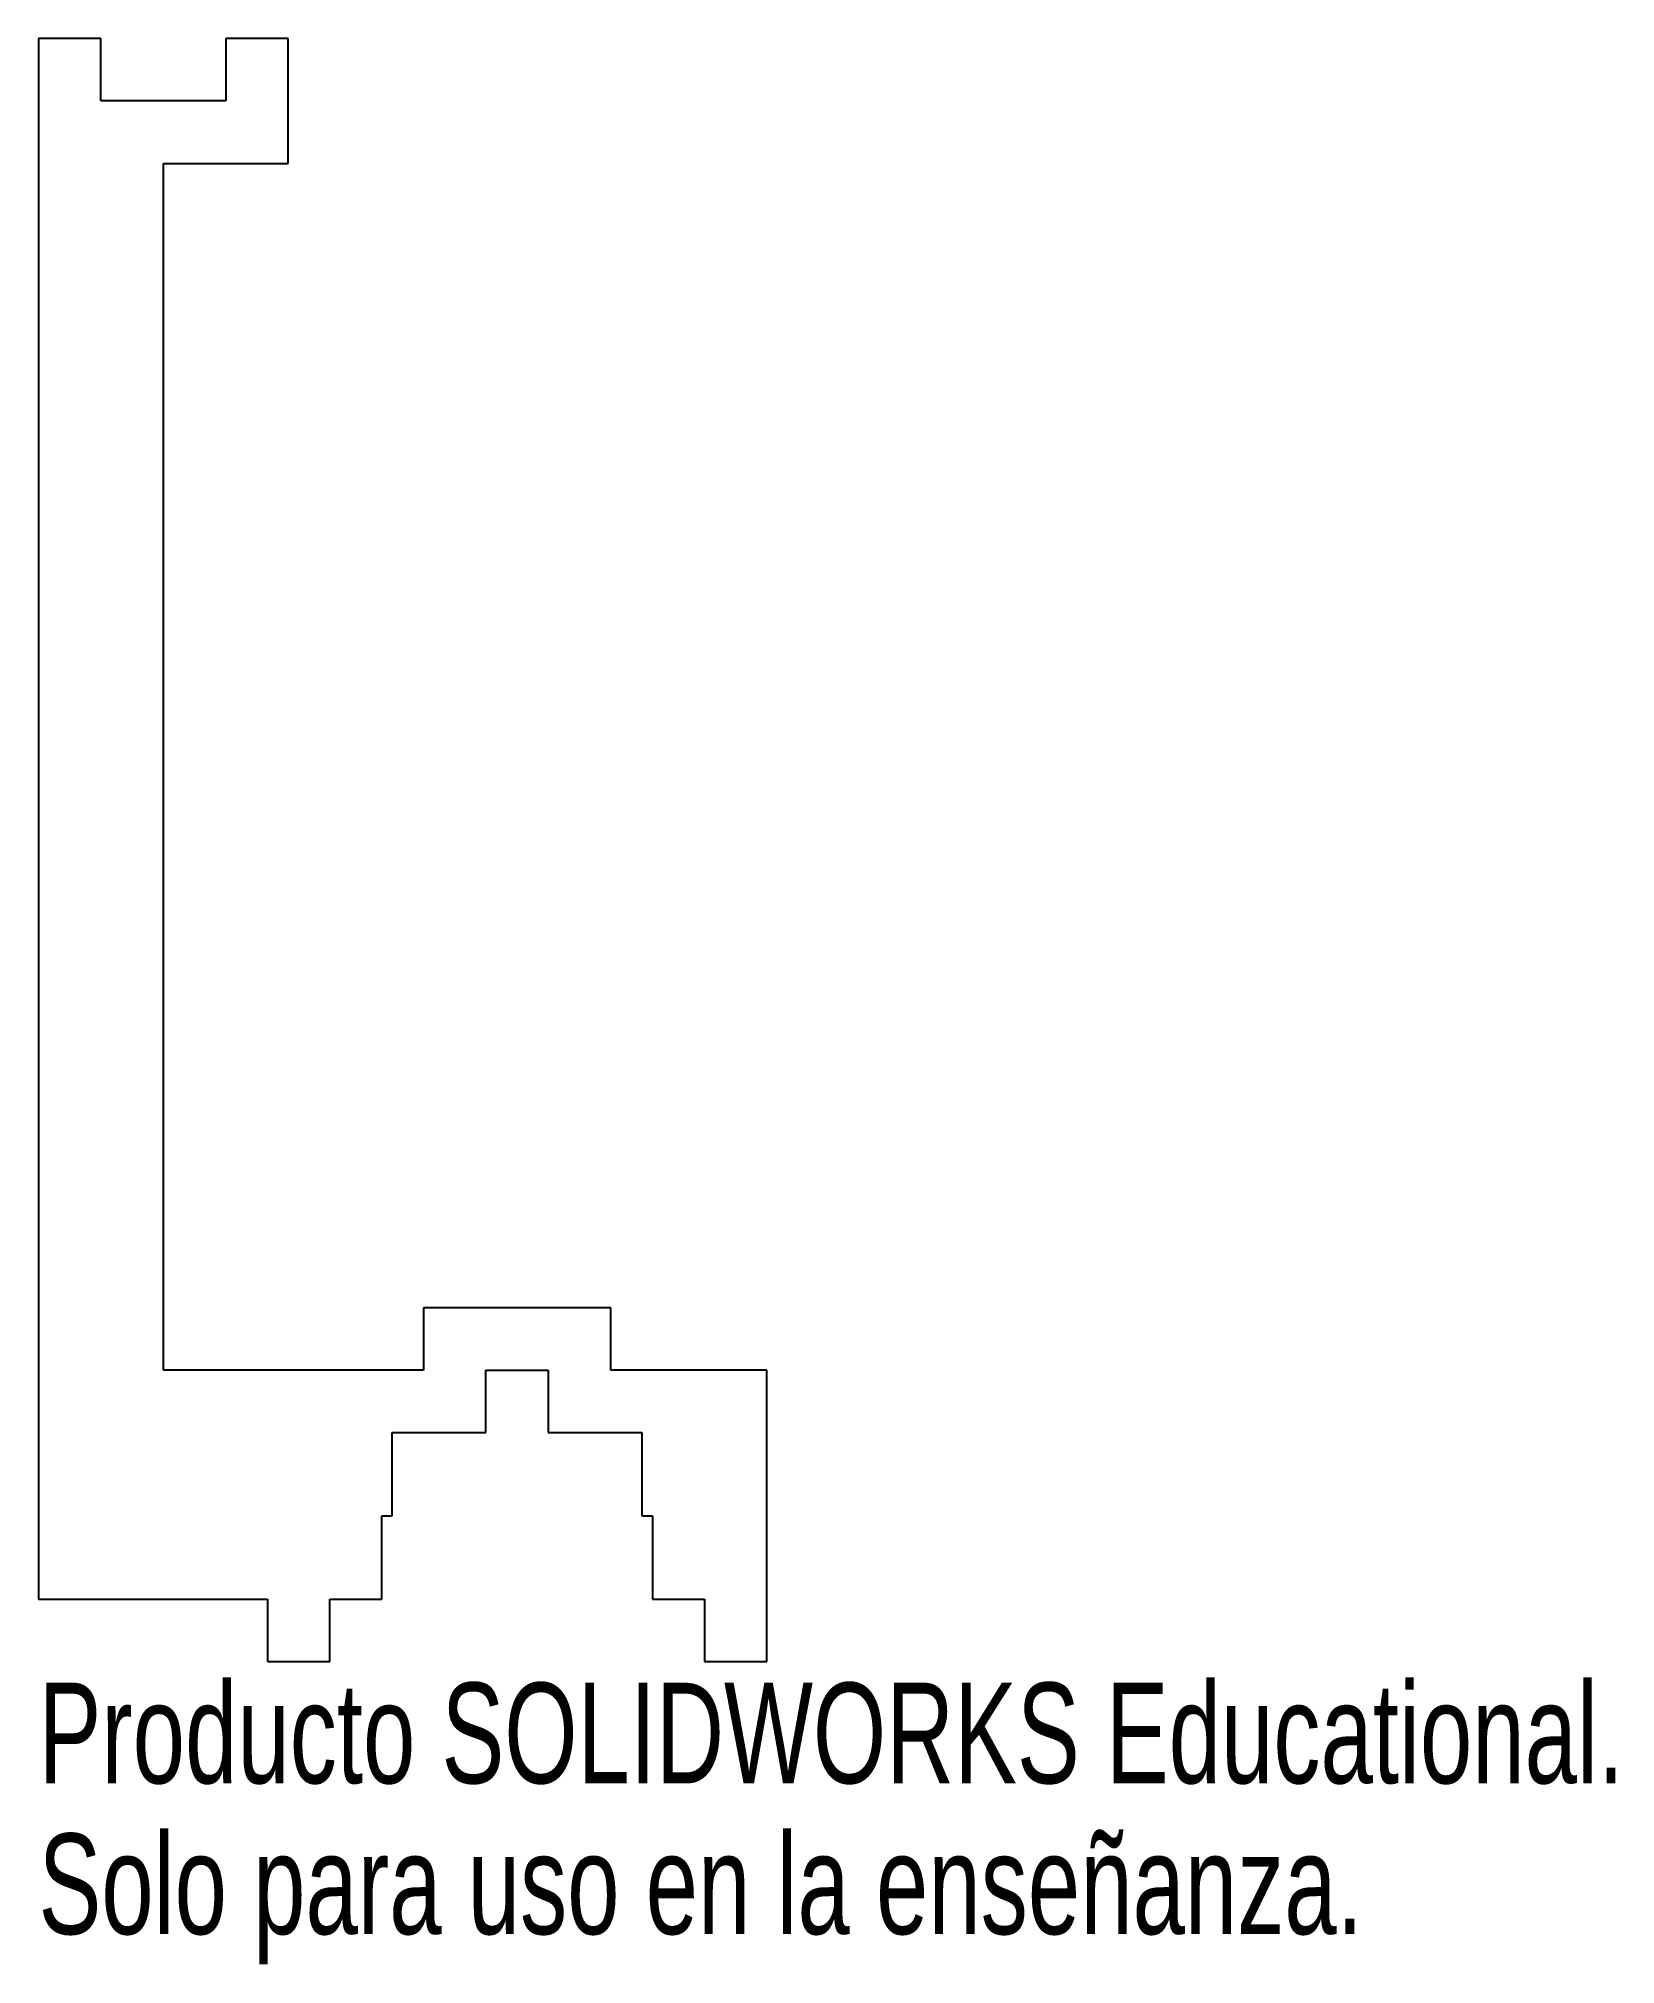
# Model space of a CAD drawing. Header units: millimetres. Extents: x -12 to 63.8, y -86.6 to 6.
import ezdxf

# ---------------------------------------------------------------- set-up
doc = ezdxf.new("R2010")
doc.units = ezdxf.units.MM
doc.styles.add('SLDTEXTSTYLE0', font='TXT', dxfattribs={"width": 0.7})

msp = doc.modelspace()

# ---------------------------------------------------------------- linework, layer by layer
at = {"color": 7, "linetype": 'Continuous', "lineweight": 25}
for p, q in [((-12, 6), (-12, -69)), ((-9, 6), (-12, 6)), ((-9, 3), (-9, 6)), ((-3, 6), (-3, 3)), ((0, 6), (-3, 6)), ((0, 0), (0, 6)), ((-3, 3), (-9, 3)), ((-6, 0), (0, 0)), ((-6, -58), (-6, 0)), ((6.5, -55), (6.5, -58)), ((15.5, -55), (6.5, -55)), ((15.5, -58), (15.5, -55)), ((6.5, -58), (-6, -58)), ((9.5, -58), (12.5, -58)), ((9.5, -61), (9.5, -58)), ((12.5, -58), (12.5, -61)), ((23, -58), (15.5, -58)), ((23, -72), (23, -58)), ((5, -65), (5, -61)), ((5, -61), (9.5, -61)), ((12.5, -61), (17, -61)), ((17, -61), (17, -65)), ((4.5, -65), (5, -65)), ((4.5, -69), (4.5, -65)), ((17, -65), (17.5, -65)), ((17.5, -65), (17.5, -69)), ((-12, -69), (-1, -69)), ((-1, -69), (-1, -72)), ((2, -69), (4.5, -69)), ((2, -72), (2, -69)), ((17.5, -69), (20, -69)), ((20, -69), (20, -72)), ((-1, -72), (2, -72)), ((20, -72), (23, -72))]:
    msp.add_line(p, q, dxfattribs=at)

# ---------------------------------------------------------------- texts
at = {"color": 7, "linetype": 'Continuous', "char_height": 4.83362, "attachment_point": 1, "style": 'SLDTEXTSTYLE0'}
for s, insert in [('Producto SOLIDWORKS Educational.', (-12, -73.02)), ('Solo para uso en la enseñanza.', (-12, -80.27))]:
    msp.add_mtext(s, dxfattribs=dict(at, insert=insert))

doc.saveas('drawing.dxf')
